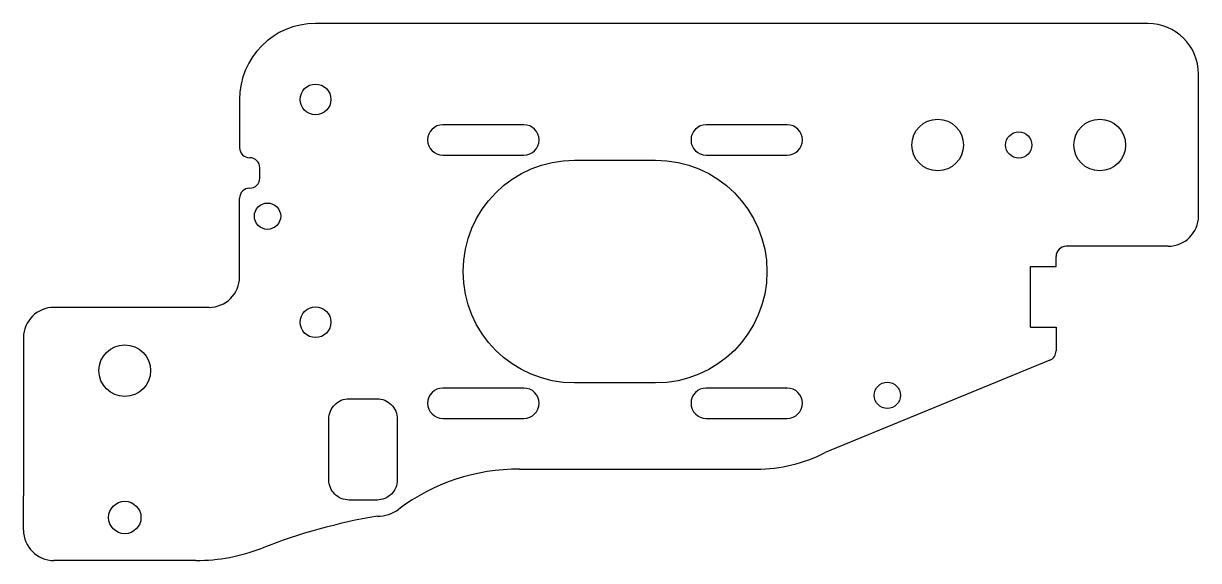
# Model space of a CAD drawing. Header units: millimetres. Extents: x -78 to 38, y 317 to 370.
import ezdxf

# ---------------------------------------------------------------- set-up
doc = ezdxf.new("R2010")
doc.units = ezdxf.units.MM
doc.layers.get('0').update_dxf_attribs({"linetype": 'CONTINUOUS'})

msp = doc.modelspace()

# ---------------------------------------------------------------- linework, layer by layer
for p, q in [((33, 370.03), (-49.17, 370.03)), ((38, 351.03), (38, 365.03)), ((-56.67, 362.53), (-56.67, 357.77)), ((-54.67, 354.77), (-54.67, 355.77)), ((-56.67, 345), (-56.67, 352.77)), ((35, 348.03), (24.94, 348.03)), ((23.94, 346.03), (23.94, 347.03)), ((21.4, 340.03), (21.4, 346.03)), ((21.4, 346.03), (23.94, 346.03)), ((-59.67, 342), (-75, 342)), ((21.4, 340.03), (23.94, 340.03)), ((23.94, 340.03), (23.94, 337.7)), ((-78, 339), (-78, 323.4)), ((23.32, 336.77), (1.14, 327.65)), ((-29.03, 326.03), (-5.64, 326.03)), ((-78, 320), (-78, 323.4)), ((-60.98, 317), (-75, 317))]:
    msp.add_line(p, q)
for points in [[(-36.6, 360.03, 1), (-36.6, 357.03), (-28.6, 357.03, 1), (-28.6, 360.03)], [(-10.6, 360.03, 1), (-10.6, 357.03), (-2.6, 357.03, 1), (-2.6, 360.03)], [(-23.6, 356.53), (-15.6, 356.53, -1), (-15.6, 334.53), (-23.6, 334.53, -1)], [(-41.1, 330.97), (-41.1, 324.97, -0.414214), (-43.1, 322.97), (-45.86, 322.97, -0.414214), (-47.86, 324.97), (-47.86, 330.97, -0.414214), (-45.86, 332.97), (-43.1, 332.97, -0.414214)], [(-36.6, 331.03), (-28.6, 331.03, 1), (-28.6, 334.03), (-36.6, 334.03, 1)], [(-10.6, 334.03, 1), (-10.6, 331.03), (-2.6, 331.03, 1), (-2.6, 334.03)]]:
    msp.add_lwpolyline(points, format="xyb", close=True)
for centre, radius in [((-49.17, 362.53), 1.52), ((12.25, 358.03), 2.55), ((28.25, 358.03), 2.55), ((20.25, 358.03), 1.3), ((-53.91, 351), 1.3), ((-49.17, 340.53), 1.52), ((-68, 335.75), 2.55), ((7.28, 333.31), 1.3), ((-68, 321.25), 1.6)]:
    msp.add_circle(centre, radius)
for centre, radius, start, end in [((-49.17, 362.53), 7.5, 90, 180), ((33, 365.03), 5, 0, 90), ((-55.67, 357.77), 1, 180, 270), ((-55.67, 355.77), 1, 0, 90), ((-55.67, 354.77), 1, 270, 360), ((-55.67, 352.77), 1, 90, 180), ((35, 351.03), 3, -90, 0), ((24.94, 347.03), 1, 90, 180), ((-59.67, 345), 3, -90, 0), ((-75, 339), 3, 90, 180), ((22.94, 337.7), 1, 292.4634, 360), ((-5.64, 341.03), 15, 270, 296.9065), ((-29.03, 306.03), 20, 90, 126.6135), ((-33.41, 264.27), 57.92, 99.5955, 111.2981), ((-43.1, 324.97), 3.6, 270.5716, 306.6135), ((-75, 320), 3, 180, 270), ((-60.98, 334.97), 17.97, 270, 291.2981)]:
    msp.add_arc(centre, radius, start, end)

doc.saveas('drawing.dxf')
